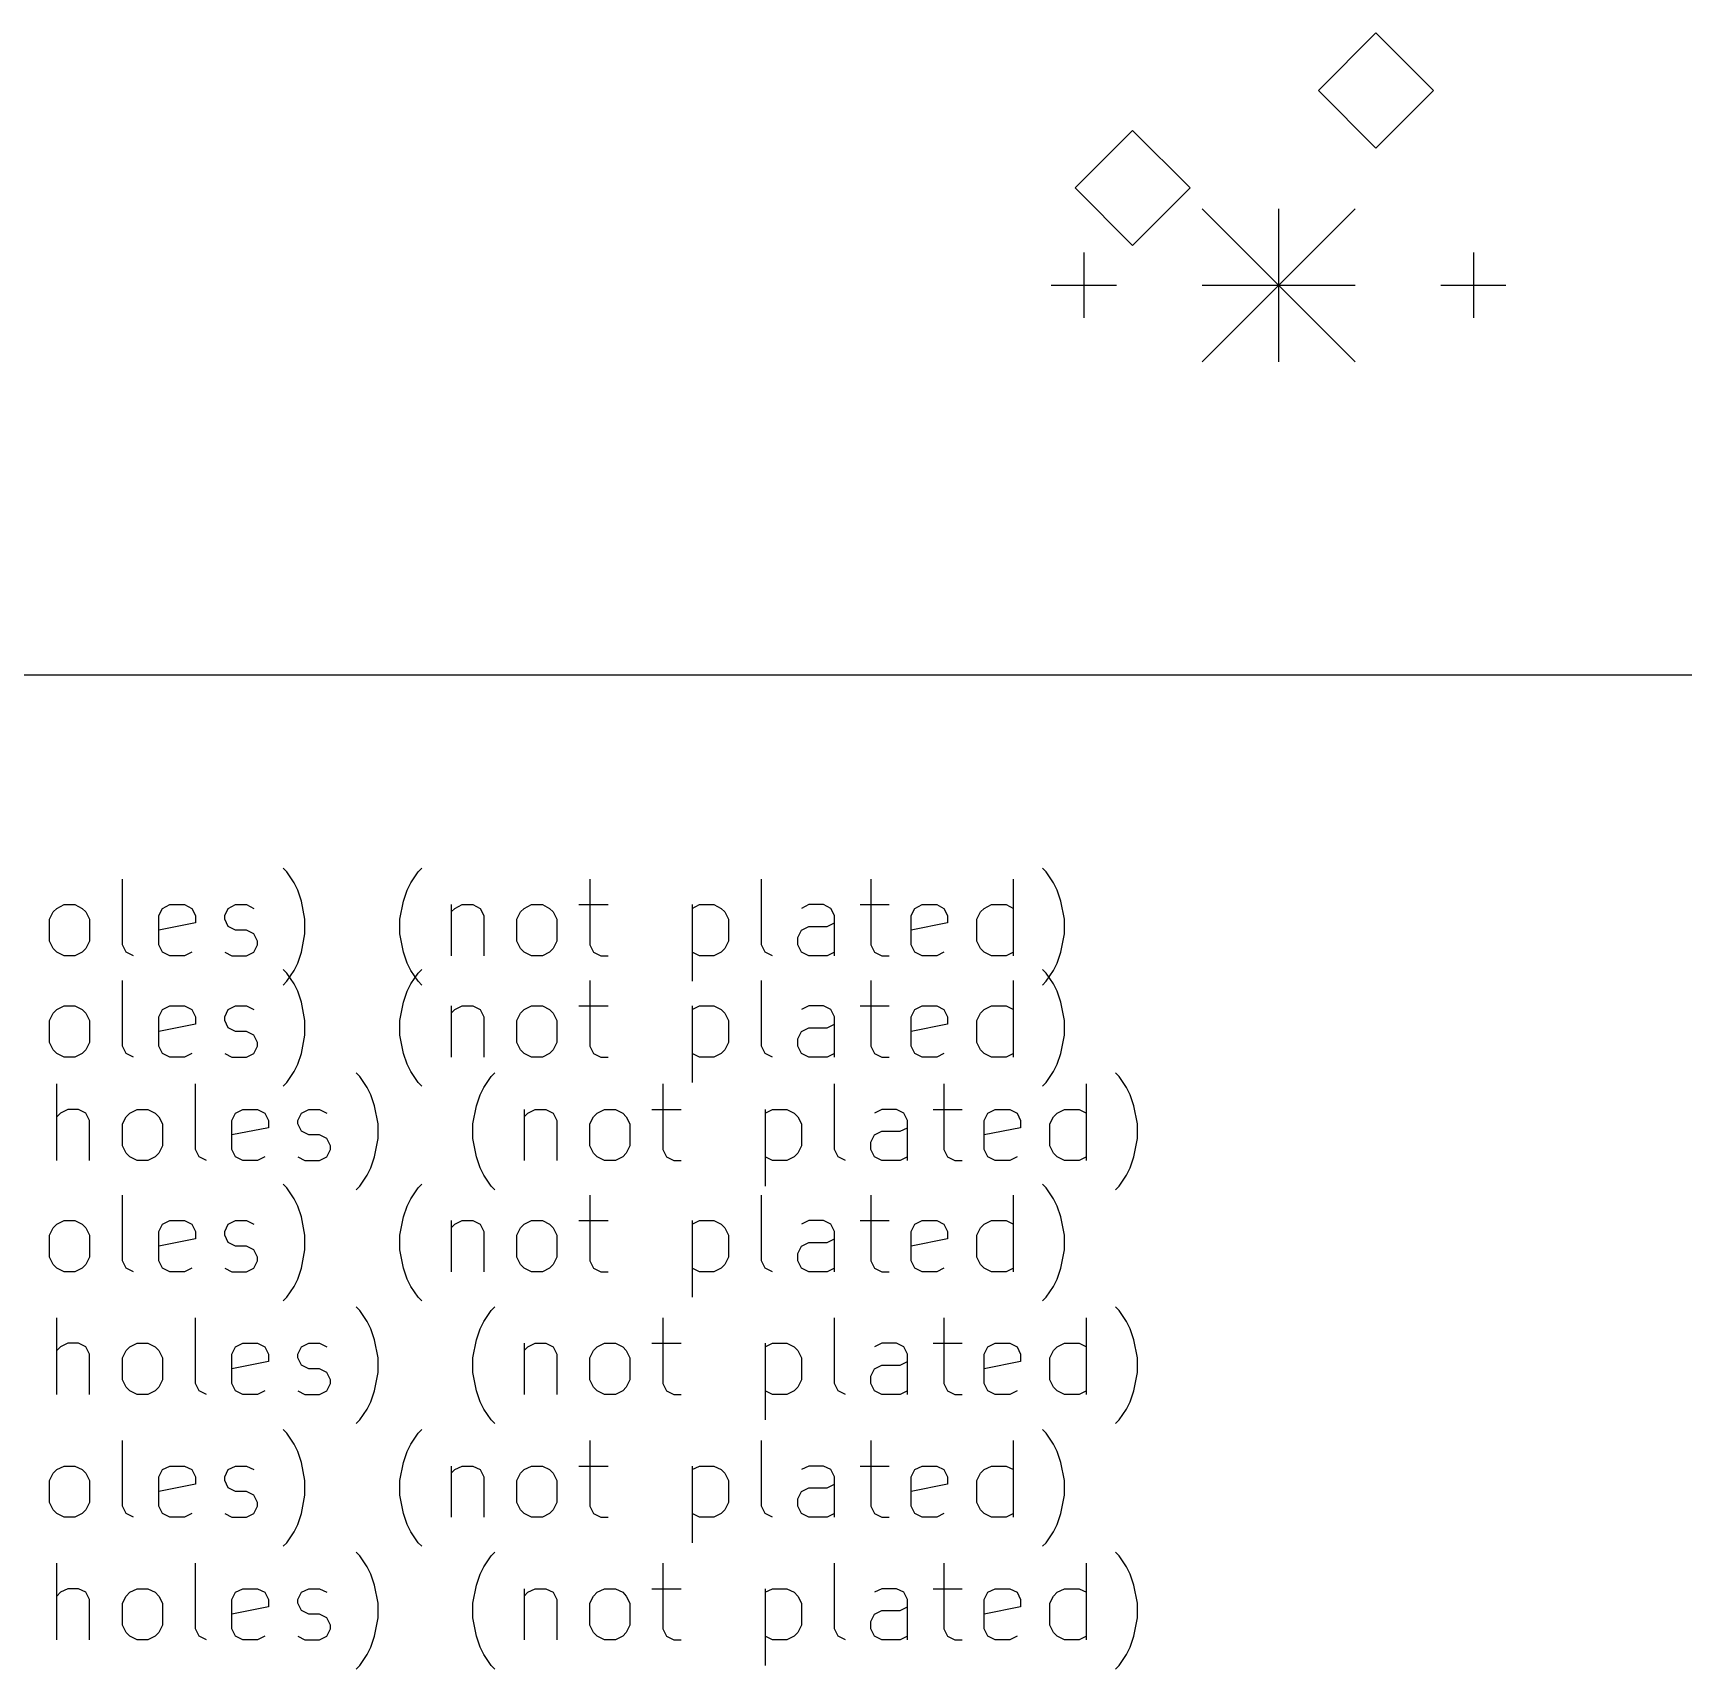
# Model space of a CAD drawing. Extents: x 77 to 254, y -163 to -33.
# Drawn here: x 119.91 to 162.95, y -163.09 to -120.42 of the extents above; entities that cross this region are included whole.
import ezdxf

# ---------------------------------------------------------------- set-up
doc = ezdxf.new("R2010")
doc.units = 0
doc.layers.add('BLACK', color=7, linetype='CONTINUOUS')

msp = doc.modelspace()

# ---------------------------------------------------------------- linework, layer by layer
at = {"layer": 'BLACK', "linetype": 'CONTINUOUS'}
for p, q in [((154.94, -120.42), (153.44, -121.92)), ((156.44, -121.92), (154.94, -120.42)), ((153.44, -121.92), (154.94, -123.42)), ((154.94, -123.42), (156.44, -121.92)), ((148.59, -122.96), (147.09, -124.46)), ((150.09, -124.46), (148.59, -122.96)), ((147.09, -124.46), (148.59, -125.96)), ((148.59, -125.96), (150.09, -124.46)), ((150.406, -125.006), (154.394, -128.994)), ((154.394, -125.006), (150.406, -128.994)), ((152.4, -125.006), (152.4, -128.994)), ((147.32, -126.149), (147.32, -127.851)), ((157.48, -126.149), (157.48, -127.851)), ((146.469, -127), (148.171, -127)), ((150.406, -127), (154.394, -127)), ((156.629, -127), (158.331, -127)), ((86.36, -137.16), (246.38, -137.16)), ((126.529, -142.299), (126.434, -142.204)), ((126.72, -142.585), (126.529, -142.299)), ((129.767, -142.585), (129.958, -142.299)), ((129.958, -142.299), (130.053, -142.204)), ((146.339, -142.299), (146.244, -142.204)), ((146.529, -142.585), (146.339, -142.299)), ((122.244, -144.204), (122.244, -142.49)), ((126.815, -142.775), (126.72, -142.585)), ((126.91, -143.061), (126.815, -142.775)), ((129.577, -143.061), (129.672, -142.775)), ((129.672, -142.775), (129.767, -142.585)), ((134.434, -142.49), (134.434, -144.204)), ((138.91, -144.204), (138.91, -142.49)), ((141.767, -142.49), (141.767, -144.204)), ((145.482, -144.49), (145.482, -142.49)), ((146.625, -142.775), (146.529, -142.585)), ((146.72, -143.061), (146.625, -142.775)), ((120.434, -143.347), (120.529, -143.252)), ((120.529, -143.252), (120.72, -143.156)), ((120.72, -143.156), (121.005, -143.156)), ((121.005, -143.156), (121.196, -143.252)), ((121.196, -143.252), (121.291, -143.347)), ((123.196, -143.442), (123.291, -143.252)), ((123.291, -143.252), (123.482, -143.156)), ((123.482, -143.156), (123.863, -143.156)), ((123.863, -143.156), (124.053, -143.252)), ((124.053, -143.252), (124.148, -143.442)), ((124.91, -143.442), (125.005, -143.252)), ((125.005, -143.252), (125.196, -143.156)), ((125.196, -143.156), (125.482, -143.156)), ((125.482, -143.156), (125.672, -143.252)), ((127.005, -143.537), (126.91, -143.061)), ((129.482, -143.537), (129.577, -143.061)), ((130.815, -143.156), (130.815, -144.49)), ((130.815, -143.347), (130.91, -143.252)), ((130.91, -143.252), (131.101, -143.156)), ((131.101, -143.156), (131.386, -143.156)), ((131.386, -143.156), (131.577, -143.252)), ((131.577, -143.252), (131.672, -143.442)), ((132.625, -143.347), (132.72, -143.252)), ((132.72, -143.252), (132.91, -143.156)), ((132.91, -143.156), (133.196, -143.156)), ((133.196, -143.156), (133.386, -143.252)), ((133.386, -143.252), (133.482, -143.347)), ((134.148, -143.156), (134.91, -143.156)), ((137.101, -143.156), (137.101, -145.156)), ((137.101, -143.252), (137.291, -143.156)), ((137.291, -143.156), (137.672, -143.156)), ((137.672, -143.156), (137.863, -143.252)), ((137.863, -143.252), (137.958, -143.347)), ((140.148, -143.156), (139.958, -143.252)), ((140.529, -143.156), (140.148, -143.156)), ((140.72, -143.252), (140.529, -143.156)), ((140.815, -143.442), (140.72, -143.252)), ((141.482, -143.156), (142.244, -143.156)), ((142.815, -143.442), (142.91, -143.252)), ((142.91, -143.252), (143.101, -143.156)), ((143.101, -143.156), (143.482, -143.156)), ((143.482, -143.156), (143.672, -143.252)), ((143.672, -143.252), (143.767, -143.442)), ((144.625, -143.347), (144.72, -143.252)), ((144.72, -143.252), (144.91, -143.156)), ((144.91, -143.156), (145.291, -143.156)), ((145.291, -143.156), (145.482, -143.252)), ((146.815, -143.537), (146.72, -143.061)), ((120.339, -143.537), (120.434, -143.347)), ((120.339, -144.109), (120.339, -143.537)), ((121.291, -143.347), (121.386, -143.537)), ((121.386, -143.537), (121.386, -144.109)), ((123.196, -144.204), (123.196, -143.442)), ((124.148, -143.633), (123.196, -143.823)), ((124.148, -143.442), (124.148, -143.633)), ((124.91, -143.537), (124.91, -143.442)), ((125.005, -143.728), (124.91, -143.537)), ((125.196, -143.823), (125.005, -143.728)), ((127.005, -143.918), (127.005, -143.537)), ((129.482, -143.918), (129.482, -143.537)), ((131.672, -143.442), (131.672, -144.49)), ((132.529, -143.537), (132.625, -143.347)), ((132.529, -144.109), (132.529, -143.537)), ((133.482, -143.347), (133.577, -143.537)), ((133.577, -143.537), (133.577, -144.109)), ((137.958, -143.347), (138.053, -143.537)), ((138.053, -143.537), (138.053, -144.109)), ((139.958, -143.823), (140.148, -143.728)), ((140.148, -143.728), (140.625, -143.728)), ((140.625, -143.728), (140.815, -143.633)), ((140.815, -144.49), (140.815, -143.442)), ((142.815, -144.204), (142.815, -143.442)), ((143.767, -143.633), (142.815, -143.823)), ((143.767, -143.442), (143.767, -143.633)), ((144.529, -143.537), (144.625, -143.347)), ((144.529, -144.109), (144.529, -143.537)), ((146.815, -143.918), (146.815, -143.537)), ((120.434, -144.299), (120.339, -144.109)), ((121.386, -144.109), (121.291, -144.299)), ((125.482, -143.823), (125.196, -143.823)), ((125.672, -143.918), (125.482, -143.823)), ((125.767, -144.109), (125.672, -143.918)), ((125.767, -144.204), (125.767, -144.109)), ((126.91, -144.395), (127.005, -143.918)), ((129.577, -144.395), (129.482, -143.918)), ((132.625, -144.299), (132.529, -144.109)), ((133.577, -144.109), (133.482, -144.299)), ((138.053, -144.109), (137.958, -144.299)), ((139.863, -144.014), (139.958, -143.823)), ((139.863, -144.204), (139.863, -144.014)), ((144.625, -144.299), (144.529, -144.109)), ((146.72, -144.395), (146.815, -143.918)), ((120.529, -144.395), (120.434, -144.299)), ((120.72, -144.49), (120.529, -144.395)), ((121.005, -144.49), (120.72, -144.49)), ((121.196, -144.395), (121.005, -144.49)), ((121.291, -144.299), (121.196, -144.395)), ((122.339, -144.395), (122.244, -144.204)), ((122.529, -144.49), (122.339, -144.395)), ((123.291, -144.395), (123.196, -144.204)), ((123.482, -144.49), (123.291, -144.395)), ((123.863, -144.49), (123.482, -144.49)), ((124.053, -144.395), (123.863, -144.49)), ((124.91, -144.395), (125.101, -144.49)), ((125.101, -144.49), (125.482, -144.49)), ((125.482, -144.49), (125.672, -144.395)), ((125.672, -144.395), (125.767, -144.204)), ((126.815, -144.68), (126.91, -144.395)), ((129.672, -144.68), (129.577, -144.395)), ((132.72, -144.395), (132.625, -144.299)), ((132.91, -144.49), (132.72, -144.395)), ((133.196, -144.49), (132.91, -144.49)), ((133.386, -144.395), (133.196, -144.49)), ((133.482, -144.299), (133.386, -144.395)), ((134.434, -144.204), (134.529, -144.395)), ((134.529, -144.395), (134.72, -144.49)), ((134.72, -144.49), (134.91, -144.49)), ((137.291, -144.49), (137.101, -144.395)), ((137.672, -144.49), (137.291, -144.49)), ((137.863, -144.395), (137.672, -144.49)), ((137.958, -144.299), (137.863, -144.395)), ((139.005, -144.395), (138.91, -144.204)), ((139.196, -144.49), (139.005, -144.395)), ((139.958, -144.395), (139.863, -144.204)), ((140.148, -144.49), (139.958, -144.395)), ((140.625, -144.49), (140.148, -144.49)), ((140.815, -144.395), (140.625, -144.49)), ((141.767, -144.204), (141.863, -144.395)), ((141.863, -144.395), (142.053, -144.49)), ((142.053, -144.49), (142.244, -144.49)), ((142.91, -144.395), (142.815, -144.204)), ((143.101, -144.49), (142.91, -144.395)), ((143.482, -144.49), (143.101, -144.49)), ((143.672, -144.395), (143.482, -144.49)), ((144.72, -144.395), (144.625, -144.299)), ((144.91, -144.49), (144.72, -144.395)), ((145.291, -144.49), (144.91, -144.49)), ((145.482, -144.395), (145.291, -144.49)), ((146.625, -144.68), (146.72, -144.395)), ((126.529, -144.939), (126.434, -144.844)), ((126.529, -145.156), (126.72, -144.871)), ((126.72, -145.225), (126.529, -144.939)), ((126.72, -144.871), (126.815, -144.68)), ((129.767, -144.871), (129.672, -144.68)), ((129.958, -145.156), (129.767, -144.871)), ((129.767, -145.225), (129.958, -144.939)), ((129.958, -144.939), (130.053, -144.844)), ((146.339, -144.939), (146.244, -144.844)), ((146.339, -145.156), (146.529, -144.871)), ((146.529, -145.225), (146.339, -144.939)), ((146.529, -144.871), (146.625, -144.68)), ((122.244, -146.844), (122.244, -145.13)), ((126.434, -145.252), (126.529, -145.156)), ((126.815, -145.415), (126.72, -145.225)), ((126.91, -145.701), (126.815, -145.415)), ((129.577, -145.701), (129.672, -145.415)), ((129.672, -145.415), (129.767, -145.225)), ((130.053, -145.252), (129.958, -145.156)), ((134.434, -145.13), (134.434, -146.844)), ((138.91, -146.844), (138.91, -145.13)), ((141.767, -145.13), (141.767, -146.844)), ((145.482, -147.13), (145.482, -145.13)), ((146.244, -145.252), (146.339, -145.156)), ((146.625, -145.415), (146.529, -145.225)), ((146.72, -145.701), (146.625, -145.415)), ((120.434, -145.987), (120.529, -145.892)), ((120.529, -145.892), (120.72, -145.796)), ((120.72, -145.796), (121.005, -145.796)), ((121.005, -145.796), (121.196, -145.892)), ((121.196, -145.892), (121.291, -145.987)), ((123.196, -146.082), (123.291, -145.892)), ((123.291, -145.892), (123.482, -145.796)), ((123.482, -145.796), (123.863, -145.796)), ((123.863, -145.796), (124.053, -145.892)), ((124.053, -145.892), (124.148, -146.082)), ((124.91, -146.082), (125.005, -145.892)), ((125.005, -145.892), (125.196, -145.796)), ((125.196, -145.796), (125.482, -145.796)), ((125.482, -145.796), (125.672, -145.892)), ((127.005, -146.177), (126.91, -145.701)), ((129.482, -146.177), (129.577, -145.701)), ((130.815, -145.796), (130.815, -147.13)), ((130.815, -145.987), (130.91, -145.892)), ((130.91, -145.892), (131.101, -145.796)), ((131.101, -145.796), (131.386, -145.796)), ((131.386, -145.796), (131.577, -145.892)), ((131.577, -145.892), (131.672, -146.082)), ((132.625, -145.987), (132.72, -145.892)), ((132.72, -145.892), (132.91, -145.796)), ((132.91, -145.796), (133.196, -145.796)), ((133.196, -145.796), (133.386, -145.892)), ((133.386, -145.892), (133.482, -145.987)), ((134.148, -145.796), (134.91, -145.796)), ((137.101, -145.796), (137.101, -147.796)), ((137.101, -145.892), (137.291, -145.796)), ((137.291, -145.796), (137.672, -145.796)), ((137.672, -145.796), (137.863, -145.892)), ((137.863, -145.892), (137.958, -145.987)), ((140.148, -145.796), (139.958, -145.892)), ((140.529, -145.796), (140.148, -145.796)), ((140.72, -145.892), (140.529, -145.796)), ((140.815, -146.082), (140.72, -145.892)), ((141.482, -145.796), (142.244, -145.796)), ((142.815, -146.082), (142.91, -145.892)), ((142.91, -145.892), (143.101, -145.796)), ((143.101, -145.796), (143.482, -145.796)), ((143.482, -145.796), (143.672, -145.892)), ((143.672, -145.892), (143.767, -146.082)), ((144.625, -145.987), (144.72, -145.892)), ((144.72, -145.892), (144.91, -145.796)), ((144.91, -145.796), (145.291, -145.796)), ((145.291, -145.796), (145.482, -145.892)), ((146.815, -146.177), (146.72, -145.701)), ((120.339, -146.177), (120.434, -145.987)), ((120.339, -146.749), (120.339, -146.177)), ((121.291, -145.987), (121.386, -146.177)), ((121.386, -146.177), (121.386, -146.749)), ((123.196, -146.844), (123.196, -146.082)), ((124.148, -146.273), (123.196, -146.463)), ((124.148, -146.082), (124.148, -146.273)), ((124.91, -146.177), (124.91, -146.082)), ((125.005, -146.368), (124.91, -146.177)), ((127.005, -146.558), (127.005, -146.177)), ((129.482, -146.558), (129.482, -146.177)), ((131.672, -146.082), (131.672, -147.13)), ((132.529, -146.177), (132.625, -145.987)), ((132.529, -146.749), (132.529, -146.177)), ((133.482, -145.987), (133.577, -146.177)), ((133.577, -146.177), (133.577, -146.749)), ((137.958, -145.987), (138.053, -146.177)), ((138.053, -146.177), (138.053, -146.749)), ((140.625, -146.368), (140.815, -146.273)), ((140.815, -147.13), (140.815, -146.082)), ((142.815, -146.844), (142.815, -146.082)), ((143.767, -146.273), (142.815, -146.463)), ((143.767, -146.082), (143.767, -146.273)), ((144.529, -146.177), (144.625, -145.987)), ((144.529, -146.749), (144.529, -146.177)), ((146.815, -146.558), (146.815, -146.177)), ((120.434, -146.939), (120.339, -146.749)), ((121.386, -146.749), (121.291, -146.939)), ((125.196, -146.463), (125.005, -146.368)), ((125.482, -146.463), (125.196, -146.463)), ((125.672, -146.558), (125.482, -146.463)), ((125.767, -146.749), (125.672, -146.558)), ((125.767, -146.844), (125.767, -146.749)), ((126.91, -147.035), (127.005, -146.558)), ((129.577, -147.035), (129.482, -146.558)), ((132.625, -146.939), (132.529, -146.749)), ((133.577, -146.749), (133.482, -146.939)), ((138.053, -146.749), (137.958, -146.939)), ((139.863, -146.654), (139.958, -146.463)), ((139.863, -146.844), (139.863, -146.654)), ((139.958, -146.463), (140.148, -146.368)), ((140.148, -146.368), (140.625, -146.368)), ((144.625, -146.939), (144.529, -146.749)), ((146.72, -147.035), (146.815, -146.558)), ((120.529, -147.035), (120.434, -146.939)), ((120.72, -147.13), (120.529, -147.035)), ((121.005, -147.13), (120.72, -147.13)), ((121.196, -147.035), (121.005, -147.13)), ((121.291, -146.939), (121.196, -147.035)), ((122.339, -147.035), (122.244, -146.844)), ((122.529, -147.13), (122.339, -147.035)), ((123.291, -147.035), (123.196, -146.844)), ((123.482, -147.13), (123.291, -147.035)), ((123.863, -147.13), (123.482, -147.13)), ((124.053, -147.035), (123.863, -147.13)), ((124.91, -147.035), (125.101, -147.13)), ((125.101, -147.13), (125.482, -147.13)), ((125.482, -147.13), (125.672, -147.035)), ((125.672, -147.035), (125.767, -146.844)), ((126.815, -147.32), (126.91, -147.035)), ((129.672, -147.32), (129.577, -147.035)), ((132.72, -147.035), (132.625, -146.939)), ((132.91, -147.13), (132.72, -147.035)), ((133.196, -147.13), (132.91, -147.13)), ((133.386, -147.035), (133.196, -147.13)), ((133.482, -146.939), (133.386, -147.035)), ((134.434, -146.844), (134.529, -147.035)), ((134.529, -147.035), (134.72, -147.13)), ((134.72, -147.13), (134.91, -147.13)), ((137.291, -147.13), (137.101, -147.035)), ((137.672, -147.13), (137.291, -147.13)), ((137.863, -147.035), (137.672, -147.13)), ((137.958, -146.939), (137.863, -147.035)), ((139.005, -147.035), (138.91, -146.844)), ((139.196, -147.13), (139.005, -147.035)), ((139.958, -147.035), (139.863, -146.844)), ((140.148, -147.13), (139.958, -147.035)), ((140.625, -147.13), (140.148, -147.13)), ((140.815, -147.035), (140.625, -147.13)), ((141.767, -146.844), (141.863, -147.035)), ((141.863, -147.035), (142.053, -147.13)), ((142.053, -147.13), (142.244, -147.13)), ((142.91, -147.035), (142.815, -146.844)), ((143.101, -147.13), (142.91, -147.035)), ((143.482, -147.13), (143.101, -147.13)), ((143.672, -147.035), (143.482, -147.13)), ((144.72, -147.035), (144.625, -146.939)), ((144.91, -147.13), (144.72, -147.035)), ((145.291, -147.13), (144.91, -147.13)), ((145.482, -147.035), (145.291, -147.13)), ((146.625, -147.32), (146.72, -147.035)), ((126.529, -147.796), (126.72, -147.511)), ((126.72, -147.511), (126.815, -147.32)), ((128.434, -147.639), (128.339, -147.544)), ((129.767, -147.511), (129.672, -147.32)), ((129.958, -147.796), (129.767, -147.511)), ((131.863, -147.639), (131.958, -147.544)), ((146.339, -147.796), (146.529, -147.511)), ((146.529, -147.511), (146.625, -147.32)), ((148.244, -147.639), (148.148, -147.544)), ((120.529, -149.83), (120.529, -147.83)), ((124.148, -149.544), (124.148, -147.83)), ((126.434, -147.892), (126.529, -147.796)), ((128.625, -147.925), (128.434, -147.639)), ((128.72, -148.115), (128.625, -147.925)), ((130.053, -147.892), (129.958, -147.796)), ((131.577, -148.115), (131.672, -147.925)), ((131.672, -147.925), (131.863, -147.639)), ((136.339, -147.83), (136.339, -149.544)), ((140.815, -149.544), (140.815, -147.83)), ((143.672, -147.83), (143.672, -149.544)), ((146.244, -147.892), (146.339, -147.796)), ((147.386, -149.83), (147.386, -147.83)), ((148.434, -147.925), (148.244, -147.639)), ((148.529, -148.115), (148.434, -147.925)), ((128.815, -148.401), (128.72, -148.115)), ((128.91, -148.877), (128.815, -148.401)), ((131.386, -148.877), (131.482, -148.401)), ((131.482, -148.401), (131.577, -148.115)), ((148.625, -148.401), (148.529, -148.115)), ((148.72, -148.877), (148.625, -148.401)), ((120.625, -148.592), (120.529, -148.687)), ((120.815, -148.496), (120.625, -148.592)), ((121.101, -148.496), (120.815, -148.496)), ((121.291, -148.592), (121.101, -148.496)), ((121.386, -148.782), (121.291, -148.592)), ((121.386, -149.83), (121.386, -148.782)), ((122.244, -148.877), (122.339, -148.687)), ((122.244, -149.449), (122.244, -148.877)), ((122.339, -148.687), (122.434, -148.592)), ((122.434, -148.592), (122.625, -148.496)), ((122.625, -148.496), (122.91, -148.496)), ((122.91, -148.496), (123.101, -148.592)), ((123.101, -148.592), (123.196, -148.687)), ((123.196, -148.687), (123.291, -148.877)), ((123.291, -148.877), (123.291, -149.449)), ((125.101, -148.782), (125.196, -148.592)), ((125.101, -149.544), (125.101, -148.782)), ((125.196, -148.592), (125.386, -148.496)), ((125.386, -148.496), (125.767, -148.496)), ((125.767, -148.496), (125.958, -148.592)), ((125.958, -148.592), (126.053, -148.782)), ((126.053, -148.782), (126.053, -148.973)), ((126.815, -148.782), (126.91, -148.592)), ((126.815, -148.877), (126.815, -148.782)), ((126.91, -149.068), (126.815, -148.877)), ((126.91, -148.592), (127.101, -148.496)), ((127.101, -148.496), (127.386, -148.496)), ((127.386, -148.496), (127.577, -148.592)), ((128.91, -149.258), (128.91, -148.877)), ((131.386, -149.258), (131.386, -148.877)), ((132.72, -148.496), (132.72, -149.83)), ((132.72, -148.687), (132.815, -148.592)), ((132.815, -148.592), (133.005, -148.496)), ((133.005, -148.496), (133.291, -148.496)), ((133.291, -148.496), (133.482, -148.592)), ((133.482, -148.592), (133.577, -148.782)), ((133.577, -148.782), (133.577, -149.83)), ((134.434, -148.877), (134.529, -148.687)), ((134.434, -149.449), (134.434, -148.877)), ((134.529, -148.687), (134.625, -148.592)), ((134.625, -148.592), (134.815, -148.496)), ((134.815, -148.496), (135.101, -148.496)), ((135.101, -148.496), (135.291, -148.592)), ((135.291, -148.592), (135.386, -148.687)), ((135.386, -148.687), (135.482, -148.877)), ((135.482, -148.877), (135.482, -149.449)), ((136.053, -148.496), (136.815, -148.496)), ((139.005, -148.496), (139.005, -150.496)), ((139.005, -148.592), (139.196, -148.496)), ((139.196, -148.496), (139.577, -148.496)), ((139.577, -148.496), (139.767, -148.592)), ((139.767, -148.592), (139.863, -148.687)), ((139.863, -148.687), (139.958, -148.877)), ((139.958, -148.877), (139.958, -149.449)), ((142.053, -148.496), (141.863, -148.592)), ((142.434, -148.496), (142.053, -148.496)), ((142.625, -148.592), (142.434, -148.496)), ((142.72, -148.782), (142.625, -148.592)), ((142.72, -149.83), (142.72, -148.782)), ((143.386, -148.496), (144.148, -148.496)), ((144.72, -148.782), (144.815, -148.592)), ((144.72, -149.544), (144.72, -148.782)), ((144.815, -148.592), (145.005, -148.496)), ((145.005, -148.496), (145.386, -148.496)), ((145.386, -148.496), (145.577, -148.592)), ((145.577, -148.592), (145.672, -148.782)), ((145.672, -148.782), (145.672, -148.973)), ((146.434, -148.877), (146.529, -148.687)), ((146.434, -149.449), (146.434, -148.877)), ((146.529, -148.687), (146.625, -148.592)), ((146.625, -148.592), (146.815, -148.496)), ((146.815, -148.496), (147.196, -148.496)), ((147.196, -148.496), (147.386, -148.592)), ((148.72, -149.258), (148.72, -148.877)), ((126.053, -148.973), (125.101, -149.163)), ((127.101, -149.163), (126.91, -149.068)), ((127.386, -149.163), (127.101, -149.163)), ((127.577, -149.258), (127.386, -149.163)), ((127.672, -149.449), (127.577, -149.258)), ((128.815, -149.735), (128.91, -149.258)), ((131.482, -149.735), (131.386, -149.258)), ((141.767, -149.354), (141.863, -149.163)), ((141.863, -149.163), (142.053, -149.068)), ((142.053, -149.068), (142.529, -149.068)), ((142.529, -149.068), (142.72, -148.973)), ((145.672, -148.973), (144.72, -149.163)), ((148.625, -149.735), (148.72, -149.258)), ((122.339, -149.639), (122.244, -149.449)), ((122.434, -149.735), (122.339, -149.639)), ((122.625, -149.83), (122.434, -149.735)), ((123.101, -149.735), (122.91, -149.83)), ((123.196, -149.639), (123.101, -149.735)), ((123.291, -149.449), (123.196, -149.639)), ((124.244, -149.735), (124.148, -149.544)), ((124.434, -149.83), (124.244, -149.735)), ((125.196, -149.735), (125.101, -149.544)), ((125.386, -149.83), (125.196, -149.735)), ((125.958, -149.735), (125.767, -149.83)), ((126.815, -149.735), (127.005, -149.83)), ((127.386, -149.83), (127.577, -149.735)), ((127.577, -149.735), (127.672, -149.544)), ((127.672, -149.544), (127.672, -149.449)), ((128.72, -150.02), (128.815, -149.735)), ((131.577, -150.02), (131.482, -149.735)), ((134.529, -149.639), (134.434, -149.449)), ((134.625, -149.735), (134.529, -149.639)), ((134.815, -149.83), (134.625, -149.735)), ((135.291, -149.735), (135.101, -149.83)), ((135.386, -149.639), (135.291, -149.735)), ((135.482, -149.449), (135.386, -149.639)), ((136.339, -149.544), (136.434, -149.735)), ((136.434, -149.735), (136.625, -149.83)), ((139.196, -149.83), (139.005, -149.735)), ((139.767, -149.735), (139.577, -149.83)), ((139.863, -149.639), (139.767, -149.735)), ((139.958, -149.449), (139.863, -149.639)), ((140.91, -149.735), (140.815, -149.544)), ((141.101, -149.83), (140.91, -149.735)), ((141.767, -149.544), (141.767, -149.354)), ((141.863, -149.735), (141.767, -149.544)), ((142.053, -149.83), (141.863, -149.735)), ((142.72, -149.735), (142.529, -149.83)), ((143.672, -149.544), (143.767, -149.735)), ((143.767, -149.735), (143.958, -149.83)), ((144.815, -149.735), (144.72, -149.544)), ((145.005, -149.83), (144.815, -149.735)), ((145.577, -149.735), (145.386, -149.83)), ((146.529, -149.639), (146.434, -149.449)), ((146.625, -149.735), (146.529, -149.639)), ((146.815, -149.83), (146.625, -149.735)), ((147.386, -149.735), (147.196, -149.83)), ((148.529, -150.02), (148.625, -149.735)), ((122.91, -149.83), (122.625, -149.83)), ((125.767, -149.83), (125.386, -149.83)), ((127.005, -149.83), (127.386, -149.83)), ((128.625, -150.211), (128.72, -150.02)), ((131.672, -150.211), (131.577, -150.02)), ((135.101, -149.83), (134.815, -149.83)), ((136.625, -149.83), (136.815, -149.83)), ((139.577, -149.83), (139.196, -149.83)), ((142.529, -149.83), (142.053, -149.83)), ((143.958, -149.83), (144.148, -149.83)), ((145.386, -149.83), (145.005, -149.83)), ((147.196, -149.83), (146.815, -149.83)), ((148.434, -150.211), (148.529, -150.02)), ((126.529, -150.541), (126.434, -150.446)), ((126.72, -150.827), (126.529, -150.541)), ((128.339, -150.592), (128.434, -150.496)), ((128.434, -150.496), (128.625, -150.211)), ((129.767, -150.827), (129.958, -150.541)), ((129.958, -150.541), (130.053, -150.446)), ((131.863, -150.496), (131.672, -150.211)), ((131.958, -150.592), (131.863, -150.496)), ((146.339, -150.541), (146.244, -150.446)), ((146.529, -150.827), (146.339, -150.541)), ((148.148, -150.592), (148.244, -150.496)), ((148.244, -150.496), (148.434, -150.211)), ((122.244, -152.446), (122.244, -150.732)), ((126.815, -151.017), (126.72, -150.827)), ((126.91, -151.303), (126.815, -151.017)), ((129.577, -151.303), (129.672, -151.017)), ((129.672, -151.017), (129.767, -150.827)), ((134.434, -150.732), (134.434, -152.446)), ((138.91, -152.446), (138.91, -150.732)), ((141.767, -150.732), (141.767, -152.446)), ((145.482, -152.732), (145.482, -150.732)), ((146.625, -151.017), (146.529, -150.827)), ((146.72, -151.303), (146.625, -151.017)), ((120.529, -151.493), (120.72, -151.398)), ((120.72, -151.398), (121.005, -151.398)), ((121.005, -151.398), (121.196, -151.493)), ((123.291, -151.493), (123.482, -151.398)), ((123.482, -151.398), (123.863, -151.398)), ((123.863, -151.398), (124.053, -151.493)), ((125.005, -151.493), (125.196, -151.398)), ((125.196, -151.398), (125.482, -151.398)), ((125.482, -151.398), (125.672, -151.493)), ((127.005, -151.779), (126.91, -151.303)), ((129.482, -151.779), (129.577, -151.303)), ((130.815, -151.398), (130.815, -152.732)), ((130.91, -151.493), (131.101, -151.398)), ((131.101, -151.398), (131.386, -151.398)), ((131.386, -151.398), (131.577, -151.493)), ((132.72, -151.493), (132.91, -151.398)), ((132.91, -151.398), (133.196, -151.398)), ((133.196, -151.398), (133.386, -151.493)), ((134.148, -151.398), (134.91, -151.398)), ((137.101, -151.398), (137.101, -153.398)), ((137.101, -151.493), (137.291, -151.398)), ((137.291, -151.398), (137.672, -151.398)), ((137.672, -151.398), (137.863, -151.493)), ((140.148, -151.398), (139.958, -151.493)), ((140.529, -151.398), (140.148, -151.398)), ((140.72, -151.493), (140.529, -151.398)), ((141.482, -151.398), (142.244, -151.398)), ((142.91, -151.493), (143.101, -151.398)), ((143.101, -151.398), (143.482, -151.398)), ((143.482, -151.398), (143.672, -151.493)), ((144.72, -151.493), (144.91, -151.398)), ((144.91, -151.398), (145.291, -151.398)), ((145.291, -151.398), (145.482, -151.493)), ((146.815, -151.779), (146.72, -151.303)), ((120.339, -151.779), (120.434, -151.589)), ((120.339, -152.351), (120.339, -151.779)), ((120.434, -151.589), (120.529, -151.493)), ((121.196, -151.493), (121.291, -151.589)), ((121.291, -151.589), (121.386, -151.779)), ((121.386, -151.779), (121.386, -152.351)), ((123.196, -151.684), (123.291, -151.493)), ((123.196, -152.446), (123.196, -151.684)), ((124.148, -151.874), (123.196, -152.065)), ((124.053, -151.493), (124.148, -151.684)), ((124.148, -151.684), (124.148, -151.874)), ((124.91, -151.684), (125.005, -151.493)), ((124.91, -151.779), (124.91, -151.684)), ((125.005, -151.97), (124.91, -151.779)), ((127.005, -152.16), (127.005, -151.779)), ((129.482, -152.16), (129.482, -151.779)), ((130.815, -151.589), (130.91, -151.493)), ((131.577, -151.493), (131.672, -151.684)), ((131.672, -151.684), (131.672, -152.732)), ((132.529, -151.779), (132.625, -151.589)), ((132.529, -152.351), (132.529, -151.779)), ((132.625, -151.589), (132.72, -151.493)), ((133.386, -151.493), (133.482, -151.589)), ((133.482, -151.589), (133.577, -151.779)), ((133.577, -151.779), (133.577, -152.351)), ((137.863, -151.493), (137.958, -151.589)), ((137.958, -151.589), (138.053, -151.779)), ((138.053, -151.779), (138.053, -152.351)), ((140.625, -151.97), (140.815, -151.874)), ((140.815, -151.684), (140.72, -151.493)), ((140.815, -152.732), (140.815, -151.684)), ((142.815, -151.684), (142.91, -151.493)), ((142.815, -152.446), (142.815, -151.684)), ((143.767, -151.874), (142.815, -152.065)), ((143.672, -151.493), (143.767, -151.684)), ((143.767, -151.684), (143.767, -151.874)), ((144.529, -151.779), (144.625, -151.589)), ((144.529, -152.351), (144.529, -151.779)), ((144.625, -151.589), (144.72, -151.493)), ((146.815, -152.16), (146.815, -151.779)), ((120.434, -152.541), (120.339, -152.351)), ((121.386, -152.351), (121.291, -152.541)), ((125.196, -152.065), (125.005, -151.97)), ((125.482, -152.065), (125.196, -152.065)), ((125.672, -152.16), (125.482, -152.065)), ((125.767, -152.351), (125.672, -152.16)), ((125.767, -152.446), (125.767, -152.351)), ((126.91, -152.636), (127.005, -152.16)), ((129.577, -152.636), (129.482, -152.16)), ((132.625, -152.541), (132.529, -152.351)), ((133.577, -152.351), (133.482, -152.541)), ((138.053, -152.351), (137.958, -152.541)), ((139.863, -152.255), (139.958, -152.065)), ((139.863, -152.446), (139.863, -152.255)), ((139.958, -152.065), (140.148, -151.97)), ((140.148, -151.97), (140.625, -151.97)), ((144.625, -152.541), (144.529, -152.351)), ((146.72, -152.636), (146.815, -152.16)), ((120.529, -152.636), (120.434, -152.541)), ((120.72, -152.732), (120.529, -152.636)), ((121.005, -152.732), (120.72, -152.732)), ((121.196, -152.636), (121.005, -152.732)), ((121.291, -152.541), (121.196, -152.636)), ((122.339, -152.636), (122.244, -152.446)), ((122.529, -152.732), (122.339, -152.636)), ((123.291, -152.636), (123.196, -152.446)), ((123.482, -152.732), (123.291, -152.636)), ((123.863, -152.732), (123.482, -152.732)), ((124.053, -152.636), (123.863, -152.732)), ((124.91, -152.636), (125.101, -152.732)), ((125.101, -152.732), (125.482, -152.732)), ((125.482, -152.732), (125.672, -152.636)), ((125.672, -152.636), (125.767, -152.446)), ((126.815, -152.922), (126.91, -152.636)), ((129.672, -152.922), (129.577, -152.636)), ((132.72, -152.636), (132.625, -152.541)), ((132.91, -152.732), (132.72, -152.636)), ((133.196, -152.732), (132.91, -152.732)), ((133.386, -152.636), (133.196, -152.732)), ((133.482, -152.541), (133.386, -152.636)), ((134.434, -152.446), (134.529, -152.636)), ((134.529, -152.636), (134.72, -152.732)), ((134.72, -152.732), (134.91, -152.732)), ((137.291, -152.732), (137.101, -152.636)), ((137.672, -152.732), (137.291, -152.732)), ((137.863, -152.636), (137.672, -152.732)), ((137.958, -152.541), (137.863, -152.636)), ((139.005, -152.636), (138.91, -152.446)), ((139.196, -152.732), (139.005, -152.636)), ((139.958, -152.636), (139.863, -152.446)), ((140.148, -152.732), (139.958, -152.636)), ((140.625, -152.732), (140.148, -152.732)), ((140.815, -152.636), (140.625, -152.732)), ((141.767, -152.446), (141.863, -152.636)), ((141.863, -152.636), (142.053, -152.732)), ((142.053, -152.732), (142.244, -152.732)), ((142.91, -152.636), (142.815, -152.446)), ((143.101, -152.732), (142.91, -152.636)), ((143.482, -152.732), (143.101, -152.732)), ((143.672, -152.636), (143.482, -152.732)), ((144.72, -152.636), (144.625, -152.541)), ((144.91, -152.732), (144.72, -152.636)), ((145.291, -152.732), (144.91, -152.732)), ((145.482, -152.636), (145.291, -152.732)), ((146.625, -152.922), (146.72, -152.636)), ((126.529, -153.398), (126.72, -153.113)), ((126.72, -153.113), (126.815, -152.922)), ((129.767, -153.113), (129.672, -152.922)), ((129.958, -153.398), (129.767, -153.113)), ((146.339, -153.398), (146.529, -153.113)), ((146.529, -153.113), (146.625, -152.922)), ((126.434, -153.493), (126.529, -153.398)), ((130.053, -153.493), (129.958, -153.398)), ((146.244, -153.493), (146.339, -153.398)), ((120.529, -155.932), (120.529, -153.932)), ((124.148, -155.646), (124.148, -153.932)), ((128.434, -153.741), (128.339, -153.646)), ((128.625, -154.027), (128.434, -153.741)), ((128.72, -154.217), (128.625, -154.027)), ((131.577, -154.217), (131.672, -154.027)), ((131.672, -154.027), (131.863, -153.741)), ((131.863, -153.741), (131.958, -153.646)), ((136.339, -153.932), (136.339, -155.646)), ((140.815, -155.646), (140.815, -153.932)), ((143.672, -153.932), (143.672, -155.646)), ((147.386, -155.932), (147.386, -153.932)), ((148.244, -153.741), (148.148, -153.646)), ((148.434, -154.027), (148.244, -153.741)), ((148.529, -154.217), (148.434, -154.027)), ((128.815, -154.503), (128.72, -154.217)), ((128.91, -154.979), (128.815, -154.503)), ((131.386, -154.979), (131.482, -154.503)), ((131.482, -154.503), (131.577, -154.217)), ((148.625, -154.503), (148.529, -154.217)), ((148.72, -154.979), (148.625, -154.503)), ((120.625, -154.693), (120.529, -154.789)), ((120.815, -154.598), (120.625, -154.693)), ((121.101, -154.598), (120.815, -154.598)), ((121.291, -154.693), (121.101, -154.598)), ((121.386, -154.884), (121.291, -154.693)), ((121.386, -155.932), (121.386, -154.884)), ((122.244, -154.979), (122.339, -154.789)), ((122.339, -154.789), (122.434, -154.693)), ((122.434, -154.693), (122.625, -154.598)), ((122.625, -154.598), (122.91, -154.598)), ((122.91, -154.598), (123.101, -154.693)), ((123.101, -154.693), (123.196, -154.789)), ((123.196, -154.789), (123.291, -154.979)), ((125.101, -154.884), (125.196, -154.693)), ((125.101, -155.646), (125.101, -154.884)), ((125.196, -154.693), (125.386, -154.598)), ((125.386, -154.598), (125.767, -154.598)), ((125.767, -154.598), (125.958, -154.693)), ((125.958, -154.693), (126.053, -154.884)), ((126.053, -154.884), (126.053, -155.074)), ((126.815, -154.884), (126.91, -154.693)), ((126.815, -154.979), (126.815, -154.884)), ((126.91, -154.693), (127.101, -154.598)), ((127.101, -154.598), (127.386, -154.598)), ((127.386, -154.598), (127.577, -154.693)), ((132.72, -154.598), (132.72, -155.932)), ((132.72, -154.789), (132.815, -154.693)), ((132.815, -154.693), (133.005, -154.598)), ((133.005, -154.598), (133.291, -154.598)), ((133.291, -154.598), (133.482, -154.693)), ((133.482, -154.693), (133.577, -154.884)), ((133.577, -154.884), (133.577, -155.932)), ((134.434, -154.979), (134.529, -154.789)), ((134.529, -154.789), (134.625, -154.693)), ((134.625, -154.693), (134.815, -154.598)), ((134.815, -154.598), (135.101, -154.598)), ((135.101, -154.598), (135.291, -154.693)), ((135.291, -154.693), (135.386, -154.789)), ((135.386, -154.789), (135.482, -154.979)), ((136.053, -154.598), (136.815, -154.598)), ((139.005, -154.598), (139.005, -156.598)), ((139.005, -154.693), (139.196, -154.598)), ((139.196, -154.598), (139.577, -154.598)), ((139.577, -154.598), (139.767, -154.693)), ((139.767, -154.693), (139.863, -154.789)), ((139.863, -154.789), (139.958, -154.979)), ((142.053, -154.598), (141.863, -154.693)), ((142.434, -154.598), (142.053, -154.598)), ((142.625, -154.693), (142.434, -154.598)), ((142.72, -154.884), (142.625, -154.693)), ((142.72, -155.932), (142.72, -154.884)), ((143.386, -154.598), (144.148, -154.598)), ((144.72, -154.884), (144.815, -154.693)), ((144.72, -155.646), (144.72, -154.884)), ((144.815, -154.693), (145.005, -154.598)), ((145.005, -154.598), (145.386, -154.598)), ((145.386, -154.598), (145.577, -154.693)), ((145.577, -154.693), (145.672, -154.884)), ((145.672, -154.884), (145.672, -155.074)), ((146.434, -154.979), (146.529, -154.789)), ((146.529, -154.789), (146.625, -154.693)), ((146.625, -154.693), (146.815, -154.598)), ((146.815, -154.598), (147.196, -154.598)), ((147.196, -154.598), (147.386, -154.693)), ((122.244, -155.551), (122.244, -154.979)), ((123.291, -154.979), (123.291, -155.551)), ((126.053, -155.074), (125.101, -155.265)), ((126.91, -155.17), (126.815, -154.979)), ((127.101, -155.265), (126.91, -155.17)), ((127.386, -155.265), (127.101, -155.265)), ((127.577, -155.36), (127.386, -155.265)), ((127.672, -155.551), (127.577, -155.36)), ((128.815, -155.836), (128.91, -155.36)), ((128.91, -155.36), (128.91, -154.979)), ((131.386, -155.36), (131.386, -154.979)), ((131.482, -155.836), (131.386, -155.36)), ((134.434, -155.551), (134.434, -154.979)), ((135.482, -154.979), (135.482, -155.551)), ((139.958, -154.979), (139.958, -155.551)), ((141.767, -155.455), (141.863, -155.265)), ((141.863, -155.265), (142.053, -155.17)), ((142.053, -155.17), (142.529, -155.17)), ((142.529, -155.17), (142.72, -155.074)), ((145.672, -155.074), (144.72, -155.265)), ((146.434, -155.551), (146.434, -154.979)), ((148.625, -155.836), (148.72, -155.36)), ((148.72, -155.36), (148.72, -154.979)), ((122.339, -155.741), (122.244, -155.551)), ((122.434, -155.836), (122.339, -155.741)), ((123.196, -155.741), (123.101, -155.836)), ((123.291, -155.551), (123.196, -155.741)), ((124.244, -155.836), (124.148, -155.646)), ((125.196, -155.836), (125.101, -155.646)), ((127.577, -155.836), (127.672, -155.646)), ((127.672, -155.646), (127.672, -155.551)), ((134.529, -155.741), (134.434, -155.551)), ((134.625, -155.836), (134.529, -155.741)), ((135.386, -155.741), (135.291, -155.836)), ((135.482, -155.551), (135.386, -155.741)), ((136.339, -155.646), (136.434, -155.836)), ((139.863, -155.741), (139.767, -155.836)), ((139.958, -155.551), (139.863, -155.741)), ((140.91, -155.836), (140.815, -155.646)), ((141.767, -155.646), (141.767, -155.455)), ((141.863, -155.836), (141.767, -155.646)), ((143.672, -155.646), (143.767, -155.836)), ((144.815, -155.836), (144.72, -155.646)), ((146.529, -155.741), (146.434, -155.551)), ((146.625, -155.836), (146.529, -155.741)), ((122.625, -155.932), (122.434, -155.836)), ((122.91, -155.932), (122.625, -155.932)), ((123.101, -155.836), (122.91, -155.932)), ((124.434, -155.932), (124.244, -155.836)), ((125.386, -155.932), (125.196, -155.836)), ((125.767, -155.932), (125.386, -155.932)), ((125.958, -155.836), (125.767, -155.932)), ((126.815, -155.836), (127.005, -155.932)), ((127.005, -155.932), (127.386, -155.932)), ((127.386, -155.932), (127.577, -155.836)), ((128.625, -156.313), (128.72, -156.122)), ((128.72, -156.122), (128.815, -155.836)), ((131.577, -156.122), (131.482, -155.836)), ((131.672, -156.313), (131.577, -156.122)), ((134.815, -155.932), (134.625, -155.836)), ((135.101, -155.932), (134.815, -155.932)), ((135.291, -155.836), (135.101, -155.932)), ((136.434, -155.836), (136.625, -155.932)), ((136.625, -155.932), (136.815, -155.932)), ((139.196, -155.932), (139.005, -155.836)), ((139.577, -155.932), (139.196, -155.932)), ((139.767, -155.836), (139.577, -155.932)), ((141.101, -155.932), (140.91, -155.836)), ((142.053, -155.932), (141.863, -155.836)), ((142.529, -155.932), (142.053, -155.932)), ((142.72, -155.836), (142.529, -155.932)), ((143.767, -155.836), (143.958, -155.932)), ((143.958, -155.932), (144.148, -155.932)), ((145.005, -155.932), (144.815, -155.836)), ((145.386, -155.932), (145.005, -155.932)), ((145.577, -155.836), (145.386, -155.932)), ((146.815, -155.932), (146.625, -155.836)), ((147.196, -155.932), (146.815, -155.932)), ((147.386, -155.836), (147.196, -155.932)), ((148.434, -156.313), (148.529, -156.122)), ((148.529, -156.122), (148.625, -155.836)), ((128.339, -156.693), (128.434, -156.598)), ((128.434, -156.598), (128.625, -156.313)), ((131.863, -156.598), (131.672, -156.313)), ((131.958, -156.693), (131.863, -156.598)), ((148.148, -156.693), (148.244, -156.598)), ((148.244, -156.598), (148.434, -156.313)), ((126.529, -156.941), (126.434, -156.846)), ((126.72, -157.227), (126.529, -156.941)), ((129.767, -157.227), (129.958, -156.941)), ((129.958, -156.941), (130.053, -156.846)), ((146.339, -156.941), (146.244, -156.846)), ((146.529, -157.227), (146.339, -156.941)), ((122.244, -158.846), (122.244, -157.132)), ((126.815, -157.417), (126.72, -157.227)), ((126.91, -157.703), (126.815, -157.417)), ((129.577, -157.703), (129.672, -157.417)), ((129.672, -157.417), (129.767, -157.227)), ((134.434, -157.132), (134.434, -158.846)), ((138.91, -158.846), (138.91, -157.132)), ((141.767, -157.132), (141.767, -158.846)), ((145.482, -159.132), (145.482, -157.132)), ((146.625, -157.417), (146.529, -157.227)), ((146.72, -157.703), (146.625, -157.417)), ((120.434, -157.989), (120.529, -157.893)), ((120.529, -157.893), (120.72, -157.798)), ((120.72, -157.798), (121.005, -157.798)), ((121.005, -157.798), (121.196, -157.893)), ((121.196, -157.893), (121.291, -157.989)), ((123.196, -158.084), (123.291, -157.893)), ((123.291, -157.893), (123.482, -157.798)), ((123.482, -157.798), (123.863, -157.798)), ((123.863, -157.798), (124.053, -157.893)), ((124.053, -157.893), (124.148, -158.084)), ((124.91, -158.084), (125.005, -157.893)), ((125.005, -157.893), (125.196, -157.798)), ((125.196, -157.798), (125.482, -157.798)), ((125.482, -157.798), (125.672, -157.893)), ((127.005, -158.179), (126.91, -157.703)), ((129.482, -158.179), (129.577, -157.703)), ((130.815, -157.798), (130.815, -159.132)), ((130.815, -157.989), (130.91, -157.893)), ((130.91, -157.893), (131.101, -157.798)), ((131.101, -157.798), (131.386, -157.798)), ((131.386, -157.798), (131.577, -157.893)), ((131.577, -157.893), (131.672, -158.084)), ((132.625, -157.989), (132.72, -157.893)), ((132.72, -157.893), (132.91, -157.798)), ((132.91, -157.798), (133.196, -157.798)), ((133.196, -157.798), (133.386, -157.893)), ((133.386, -157.893), (133.482, -157.989)), ((134.148, -157.798), (134.91, -157.798)), ((137.101, -157.798), (137.101, -159.798)), ((137.101, -157.893), (137.291, -157.798)), ((137.291, -157.798), (137.672, -157.798)), ((137.672, -157.798), (137.863, -157.893)), ((137.863, -157.893), (137.958, -157.989)), ((140.148, -157.798), (139.958, -157.893)), ((140.529, -157.798), (140.148, -157.798)), ((140.72, -157.893), (140.529, -157.798)), ((140.815, -158.084), (140.72, -157.893)), ((141.482, -157.798), (142.244, -157.798)), ((142.815, -158.084), (142.91, -157.893)), ((142.91, -157.893), (143.101, -157.798)), ((143.101, -157.798), (143.482, -157.798)), ((143.482, -157.798), (143.672, -157.893)), ((143.672, -157.893), (143.767, -158.084)), ((144.625, -157.989), (144.72, -157.893)), ((144.72, -157.893), (144.91, -157.798)), ((144.91, -157.798), (145.291, -157.798)), ((145.291, -157.798), (145.482, -157.893)), ((146.815, -158.179), (146.72, -157.703)), ((120.339, -158.179), (120.434, -157.989)), ((120.339, -158.751), (120.339, -158.179)), ((121.291, -157.989), (121.386, -158.179)), ((121.386, -158.179), (121.386, -158.751)), ((123.196, -158.846), (123.196, -158.084)), ((124.148, -158.274), (123.196, -158.465)), ((124.148, -158.084), (124.148, -158.274)), ((124.91, -158.179), (124.91, -158.084)), ((125.005, -158.37), (124.91, -158.179)), ((125.196, -158.465), (125.005, -158.37)), ((127.005, -158.56), (127.005, -158.179)), ((129.482, -158.56), (129.482, -158.179)), ((131.672, -158.084), (131.672, -159.132)), ((132.529, -158.179), (132.625, -157.989)), ((132.529, -158.751), (132.529, -158.179)), ((133.482, -157.989), (133.577, -158.179)), ((133.577, -158.179), (133.577, -158.751)), ((137.958, -157.989), (138.053, -158.179)), ((138.053, -158.179), (138.053, -158.751)), ((139.958, -158.465), (140.148, -158.37)), ((140.148, -158.37), (140.625, -158.37)), ((140.625, -158.37), (140.815, -158.274)), ((140.815, -159.132), (140.815, -158.084)), ((142.815, -158.846), (142.815, -158.084)), ((143.767, -158.274), (142.815, -158.465)), ((143.767, -158.084), (143.767, -158.274)), ((144.529, -158.179), (144.625, -157.989)), ((144.529, -158.751), (144.529, -158.179)), ((146.815, -158.56), (146.815, -158.179)), ((120.434, -158.941), (120.339, -158.751)), ((121.386, -158.751), (121.291, -158.941)), ((125.482, -158.465), (125.196, -158.465)), ((125.672, -158.56), (125.482, -158.465)), ((125.767, -158.751), (125.672, -158.56)), ((125.767, -158.846), (125.767, -158.751)), ((126.91, -159.036), (127.005, -158.56)), ((129.577, -159.036), (129.482, -158.56)), ((132.625, -158.941), (132.529, -158.751)), ((133.577, -158.751), (133.482, -158.941)), ((138.053, -158.751), (137.958, -158.941)), ((139.863, -158.655), (139.958, -158.465)), ((139.863, -158.846), (139.863, -158.655)), ((144.625, -158.941), (144.529, -158.751)), ((146.72, -159.036), (146.815, -158.56)), ((120.529, -159.036), (120.434, -158.941)), ((120.72, -159.132), (120.529, -159.036)), ((121.005, -159.132), (120.72, -159.132)), ((121.196, -159.036), (121.005, -159.132)), ((121.291, -158.941), (121.196, -159.036)), ((122.339, -159.036), (122.244, -158.846)), ((122.529, -159.132), (122.339, -159.036)), ((123.291, -159.036), (123.196, -158.846)), ((123.482, -159.132), (123.291, -159.036)), ((123.863, -159.132), (123.482, -159.132)), ((124.053, -159.036), (123.863, -159.132)), ((124.91, -159.036), (125.101, -159.132)), ((125.101, -159.132), (125.482, -159.132)), ((125.482, -159.132), (125.672, -159.036)), ((125.672, -159.036), (125.767, -158.846)), ((126.815, -159.322), (126.91, -159.036)), ((129.672, -159.322), (129.577, -159.036)), ((132.72, -159.036), (132.625, -158.941)), ((132.91, -159.132), (132.72, -159.036)), ((133.196, -159.132), (132.91, -159.132)), ((133.386, -159.036), (133.196, -159.132)), ((133.482, -158.941), (133.386, -159.036)), ((134.434, -158.846), (134.529, -159.036)), ((134.529, -159.036), (134.72, -159.132)), ((134.72, -159.132), (134.91, -159.132)), ((137.291, -159.132), (137.101, -159.036)), ((137.672, -159.132), (137.291, -159.132)), ((137.863, -159.036), (137.672, -159.132)), ((137.958, -158.941), (137.863, -159.036)), ((139.005, -159.036), (138.91, -158.846)), ((139.196, -159.132), (139.005, -159.036)), ((139.958, -159.036), (139.863, -158.846)), ((140.148, -159.132), (139.958, -159.036)), ((140.625, -159.132), (140.148, -159.132)), ((140.815, -159.036), (140.625, -159.132)), ((141.767, -158.846), (141.863, -159.036)), ((141.863, -159.036), (142.053, -159.132)), ((142.053, -159.132), (142.244, -159.132)), ((142.91, -159.036), (142.815, -158.846)), ((143.101, -159.132), (142.91, -159.036)), ((143.482, -159.132), (143.101, -159.132)), ((143.672, -159.036), (143.482, -159.132)), ((144.72, -159.036), (144.625, -158.941)), ((144.91, -159.132), (144.72, -159.036)), ((145.291, -159.132), (144.91, -159.132)), ((145.482, -159.036), (145.291, -159.132)), ((146.625, -159.322), (146.72, -159.036)), ((126.529, -159.798), (126.72, -159.513)), ((126.72, -159.513), (126.815, -159.322)), ((129.767, -159.513), (129.672, -159.322)), ((129.958, -159.798), (129.767, -159.513)), ((146.339, -159.798), (146.529, -159.513)), ((146.529, -159.513), (146.625, -159.322)), ((126.434, -159.893), (126.529, -159.798)), ((128.434, -160.141), (128.339, -160.046)), ((130.053, -159.893), (129.958, -159.798)), ((131.863, -160.141), (131.958, -160.046)), ((146.244, -159.893), (146.339, -159.798)), ((148.244, -160.141), (148.148, -160.046)), ((120.529, -162.332), (120.529, -160.332)), ((124.148, -162.046), (124.148, -160.332)), ((128.625, -160.427), (128.434, -160.141)), ((128.72, -160.617), (128.625, -160.427)), ((131.577, -160.617), (131.672, -160.427)), ((131.672, -160.427), (131.863, -160.141)), ((136.339, -160.332), (136.339, -162.046)), ((140.815, -162.046), (140.815, -160.332)), ((143.672, -160.332), (143.672, -162.046)), ((147.386, -162.332), (147.386, -160.332)), ((148.434, -160.427), (148.244, -160.141)), ((148.529, -160.617), (148.434, -160.427)), ((128.815, -160.903), (128.72, -160.617)), ((128.91, -161.379), (128.815, -160.903)), ((131.386, -161.379), (131.482, -160.903)), ((131.482, -160.903), (131.577, -160.617)), ((148.625, -160.903), (148.529, -160.617)), ((148.72, -161.379), (148.625, -160.903)), ((120.625, -161.093), (120.529, -161.189)), ((120.815, -160.998), (120.625, -161.093)), ((121.101, -160.998), (120.815, -160.998)), ((121.291, -161.093), (121.101, -160.998)), ((121.386, -161.284), (121.291, -161.093)), ((121.386, -162.332), (121.386, -161.284)), ((122.244, -161.379), (122.339, -161.189)), ((122.244, -161.951), (122.244, -161.379)), ((122.339, -161.189), (122.434, -161.093)), ((122.434, -161.093), (122.625, -160.998)), ((122.625, -160.998), (122.91, -160.998)), ((122.91, -160.998), (123.101, -161.093)), ((123.101, -161.093), (123.196, -161.189)), ((123.196, -161.189), (123.291, -161.379)), ((123.291, -161.379), (123.291, -161.951)), ((125.101, -161.284), (125.196, -161.093)), ((125.101, -162.046), (125.101, -161.284)), ((125.196, -161.093), (125.386, -160.998)), ((125.386, -160.998), (125.767, -160.998)), ((125.767, -160.998), (125.958, -161.093)), ((125.958, -161.093), (126.053, -161.284)), ((126.053, -161.284), (126.053, -161.474)), ((126.815, -161.284), (126.91, -161.093)), ((126.815, -161.379), (126.815, -161.284)), ((126.91, -161.57), (126.815, -161.379)), ((126.91, -161.093), (127.101, -160.998)), ((127.101, -160.998), (127.386, -160.998)), ((127.386, -160.998), (127.577, -161.093)), ((128.91, -161.76), (128.91, -161.379)), ((131.386, -161.76), (131.386, -161.379)), ((132.72, -160.998), (132.72, -162.332)), ((132.72, -161.189), (132.815, -161.093)), ((132.815, -161.093), (133.005, -160.998)), ((133.005, -160.998), (133.291, -160.998)), ((133.291, -160.998), (133.482, -161.093)), ((133.482, -161.093), (133.577, -161.284)), ((133.577, -161.284), (133.577, -162.332)), ((134.434, -161.379), (134.529, -161.189)), ((134.434, -161.951), (134.434, -161.379)), ((134.529, -161.189), (134.625, -161.093)), ((134.625, -161.093), (134.815, -160.998)), ((134.815, -160.998), (135.101, -160.998)), ((135.101, -160.998), (135.291, -161.093)), ((135.291, -161.093), (135.386, -161.189)), ((135.386, -161.189), (135.482, -161.379)), ((135.482, -161.379), (135.482, -161.951)), ((136.053, -160.998), (136.815, -160.998)), ((139.005, -160.998), (139.005, -162.998)), ((139.005, -161.093), (139.196, -160.998)), ((139.196, -160.998), (139.577, -160.998)), ((139.577, -160.998), (139.767, -161.093)), ((139.767, -161.093), (139.863, -161.189)), ((139.863, -161.189), (139.958, -161.379)), ((139.958, -161.379), (139.958, -161.951)), ((142.053, -160.998), (141.863, -161.093)), ((142.434, -160.998), (142.053, -160.998)), ((142.625, -161.093), (142.434, -160.998)), ((142.72, -161.284), (142.625, -161.093)), ((142.72, -162.332), (142.72, -161.284)), ((143.386, -160.998), (144.148, -160.998)), ((144.72, -161.284), (144.815, -161.093)), ((144.72, -162.046), (144.72, -161.284)), ((144.815, -161.093), (145.005, -160.998)), ((145.005, -160.998), (145.386, -160.998)), ((145.386, -160.998), (145.577, -161.093)), ((145.577, -161.093), (145.672, -161.284)), ((145.672, -161.284), (145.672, -161.474)), ((146.434, -161.379), (146.529, -161.189)), ((146.434, -161.951), (146.434, -161.379)), ((146.529, -161.189), (146.625, -161.093)), ((146.625, -161.093), (146.815, -160.998)), ((146.815, -160.998), (147.196, -160.998)), ((147.196, -160.998), (147.386, -161.093)), ((148.72, -161.76), (148.72, -161.379)), ((126.053, -161.474), (125.101, -161.665)), ((127.101, -161.665), (126.91, -161.57)), ((127.386, -161.665), (127.101, -161.665)), ((127.577, -161.76), (127.386, -161.665)), ((127.672, -161.951), (127.577, -161.76)), ((128.815, -162.236), (128.91, -161.76)), ((131.482, -162.236), (131.386, -161.76)), ((141.767, -161.855), (141.863, -161.665)), ((141.863, -161.665), (142.053, -161.57)), ((142.053, -161.57), (142.529, -161.57)), ((142.529, -161.57), (142.72, -161.474)), ((145.672, -161.474), (144.72, -161.665)), ((148.625, -162.236), (148.72, -161.76)), ((122.339, -162.141), (122.244, -161.951)), ((122.434, -162.236), (122.339, -162.141)), ((122.625, -162.332), (122.434, -162.236)), ((123.101, -162.236), (122.91, -162.332)), ((123.196, -162.141), (123.101, -162.236)), ((123.291, -161.951), (123.196, -162.141)), ((124.244, -162.236), (124.148, -162.046)), ((124.434, -162.332), (124.244, -162.236)), ((125.196, -162.236), (125.101, -162.046)), ((125.386, -162.332), (125.196, -162.236)), ((125.958, -162.236), (125.767, -162.332)), ((126.815, -162.236), (127.005, -162.332)), ((127.386, -162.332), (127.577, -162.236)), ((127.577, -162.236), (127.672, -162.046)), ((127.672, -162.046), (127.672, -161.951)), ((128.72, -162.522), (128.815, -162.236)), ((131.577, -162.522), (131.482, -162.236)), ((134.529, -162.141), (134.434, -161.951)), ((134.625, -162.236), (134.529, -162.141)), ((134.815, -162.332), (134.625, -162.236)), ((135.291, -162.236), (135.101, -162.332)), ((135.386, -162.141), (135.291, -162.236)), ((135.482, -161.951), (135.386, -162.141)), ((136.339, -162.046), (136.434, -162.236)), ((136.434, -162.236), (136.625, -162.332)), ((139.196, -162.332), (139.005, -162.236)), ((139.767, -162.236), (139.577, -162.332)), ((139.863, -162.141), (139.767, -162.236)), ((139.958, -161.951), (139.863, -162.141)), ((140.91, -162.236), (140.815, -162.046)), ((141.101, -162.332), (140.91, -162.236)), ((141.767, -162.046), (141.767, -161.855)), ((141.863, -162.236), (141.767, -162.046)), ((142.053, -162.332), (141.863, -162.236)), ((142.72, -162.236), (142.529, -162.332)), ((143.672, -162.046), (143.767, -162.236)), ((143.767, -162.236), (143.958, -162.332)), ((144.815, -162.236), (144.72, -162.046)), ((145.005, -162.332), (144.815, -162.236)), ((145.577, -162.236), (145.386, -162.332)), ((146.529, -162.141), (146.434, -161.951)), ((146.625, -162.236), (146.529, -162.141)), ((146.815, -162.332), (146.625, -162.236)), ((147.386, -162.236), (147.196, -162.332)), ((148.529, -162.522), (148.625, -162.236)), ((122.91, -162.332), (122.625, -162.332)), ((125.767, -162.332), (125.386, -162.332)), ((127.005, -162.332), (127.386, -162.332)), ((128.625, -162.713), (128.72, -162.522)), ((131.672, -162.713), (131.577, -162.522)), ((135.101, -162.332), (134.815, -162.332)), ((136.625, -162.332), (136.815, -162.332)), ((139.577, -162.332), (139.196, -162.332)), ((142.529, -162.332), (142.053, -162.332)), ((143.958, -162.332), (144.148, -162.332)), ((145.386, -162.332), (145.005, -162.332)), ((147.196, -162.332), (146.815, -162.332)), ((148.434, -162.713), (148.529, -162.522)), ((128.339, -163.093), (128.434, -162.998)), ((128.434, -162.998), (128.625, -162.713)), ((131.863, -162.998), (131.672, -162.713)), ((131.958, -163.093), (131.863, -162.998)), ((148.148, -163.093), (148.244, -162.998)), ((148.244, -162.998), (148.434, -162.713))]:
    msp.add_line(p, q, dxfattribs=at)

doc.saveas('drawing.dxf')
